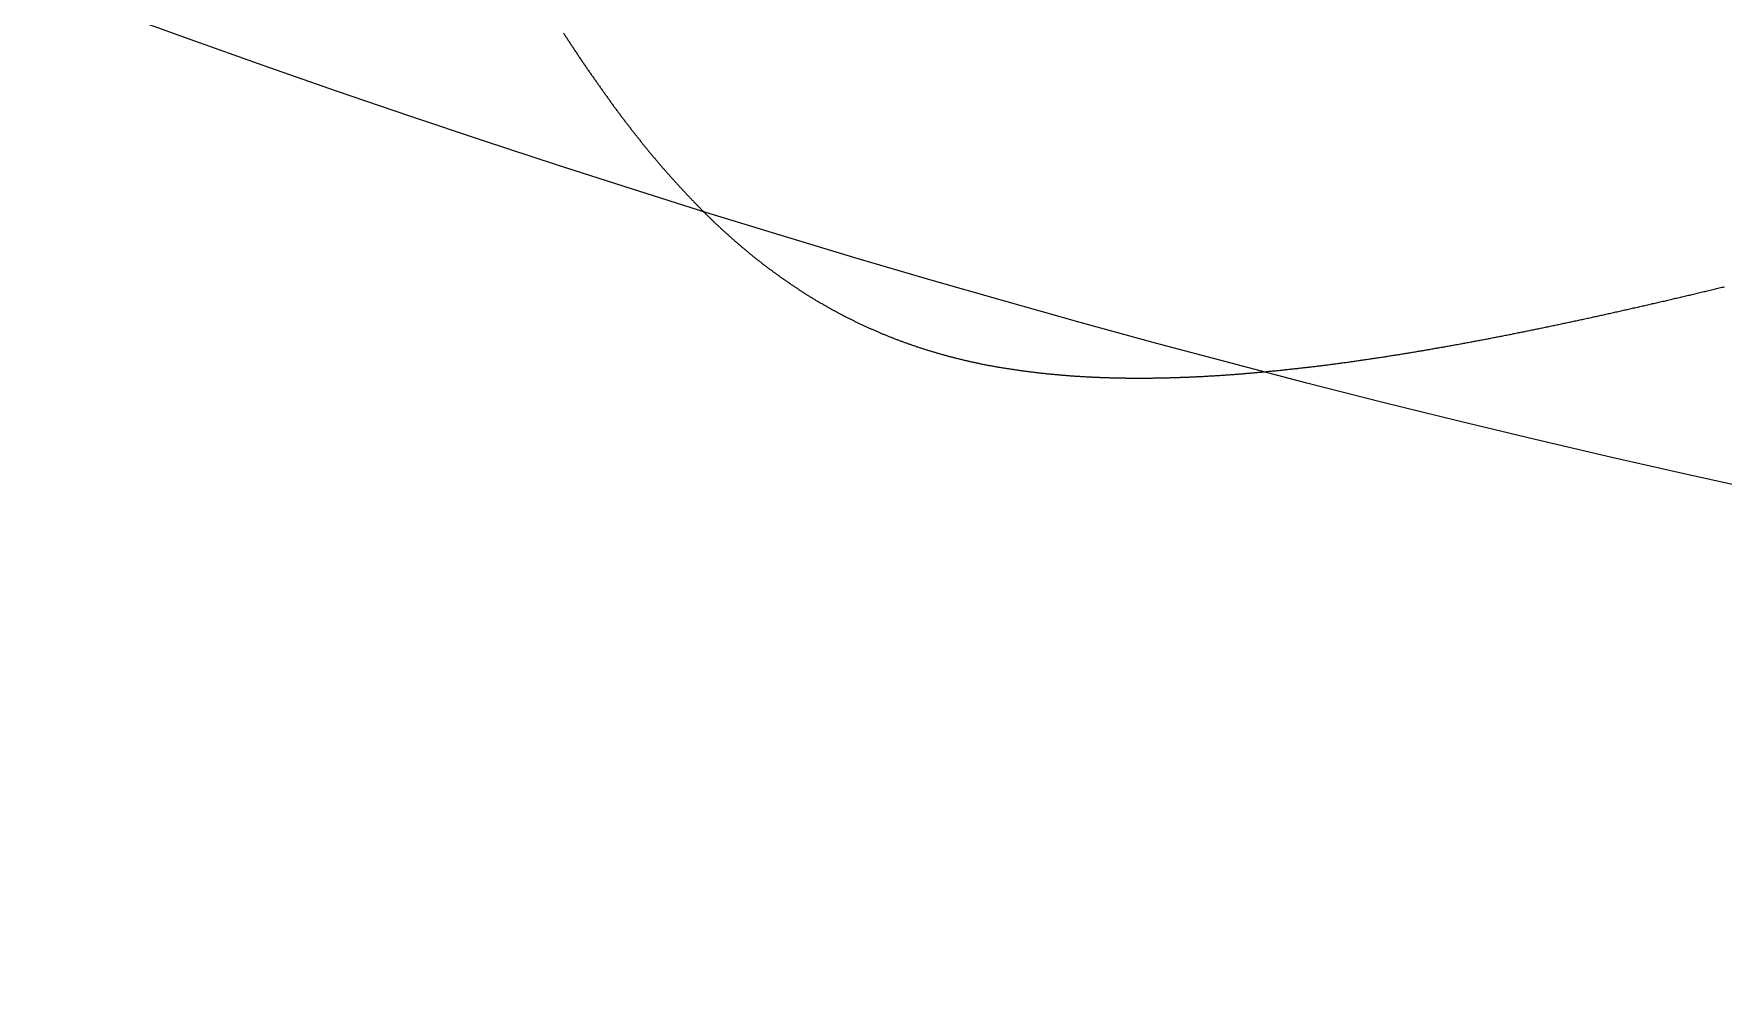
# Model space of a CAD drawing. Header units: millimetres. Extents: x 88 to 97873, y 32 to 55088.
# Drawn here: x 48939.779 to 48941.301, y 5107.377 to 5108.226 of the extents above; entities that cross this region are included whole.
import ezdxf

# ---------------------------------------------------------------- set-up
doc = ezdxf.new("R2010")
doc.units = ezdxf.units.MM
doc.header["$LTSCALE"] = 0.3

msp = doc.modelspace()

# ---------------------------------------------------------------- linework, layer by layer
msp.add_lwpolyline([(48940.2561, 5108.2262), (48940.2565, 5108.2255), (48940.257, 5108.2248), (48940.2575, 5108.224), (48940.2579, 5108.2233), (48940.2584, 5108.2226), (48940.2589, 5108.2219), (48940.2593, 5108.2212), (48940.2598, 5108.2205), (48940.2603, 5108.2197), (48940.2607, 5108.219), (48940.2612, 5108.2183), (48940.2617, 5108.2176), (48940.2621, 5108.2169), (48940.2626, 5108.2162), (48940.263, 5108.2155), (48940.2635, 5108.2148), (48940.264, 5108.2141), (48940.2645, 5108.2134), (48940.2649, 5108.2126), (48940.2654, 5108.2119), (48940.2659, 5108.2112), (48940.2663, 5108.2105), (48940.2668, 5108.2098), (48940.2673, 5108.2091), (48940.2677, 5108.2084), (48940.2682, 5108.2077), (48940.2687, 5108.207), (48940.2691, 5108.2063), (48940.2696, 5108.2056), (48940.2701, 5108.2049), (48940.2705, 5108.2042), (48940.271, 5108.2035), (48940.2715, 5108.2028), (48940.2719, 5108.2021), (48940.2724, 5108.2014), (48940.2729, 5108.2008), (48940.2733, 5108.2001), (48940.2738, 5108.1994), (48940.2743, 5108.1987), (48940.2747, 5108.198), (48940.2752, 5108.1973), (48940.2757, 5108.1966), (48940.2762, 5108.1959), (48940.2766, 5108.1952), (48940.2771, 5108.1945), (48940.2776, 5108.1939), (48940.278, 5108.1932), (48940.2785, 5108.1925), (48940.279, 5108.1918), (48940.2794, 5108.1911), (48940.2799, 5108.1904), (48940.2804, 5108.1898), (48940.2809, 5108.1891), (48940.2813, 5108.1884), (48940.2818, 5108.1877), (48940.2823, 5108.187), (48940.2827, 5108.1864), (48940.2832, 5108.1857), (48940.2837, 5108.185), (48940.2842, 5108.1843), (48940.2846, 5108.1837), (48940.2851, 5108.183), (48940.2856, 5108.1823), (48940.286, 5108.1816), (48940.2865, 5108.181), (48940.287, 5108.1803), (48940.2875, 5108.1796), (48940.2879, 5108.1789), (48940.2884, 5108.1783), (48940.2889, 5108.1776), (48940.2894, 5108.1769), (48940.2898, 5108.1763), (48940.2903, 5108.1756), (48940.2908, 5108.1749), (48940.2913, 5108.1743), (48940.2917, 5108.1736), (48940.2922, 5108.1729), (48940.2927, 5108.1723), (48940.2932, 5108.1716), (48940.2936, 5108.171), (48940.2941, 5108.1703), (48940.2946, 5108.1696), (48940.2951, 5108.169), (48940.2955, 5108.1683), (48940.296, 5108.1677), (48940.2965, 5108.167), (48940.297, 5108.1664), (48940.2974, 5108.1657), (48940.2979, 5108.1651), (48940.2984, 5108.1644), (48940.2989, 5108.1637), (48940.2993, 5108.1631), (48940.2998, 5108.1624), (48940.3003, 5108.1618), (48940.3008, 5108.1611), (48940.3012, 5108.1605), (48940.3017, 5108.1598), (48940.3022, 5108.1592), (48940.3027, 5108.1586), (48940.3032, 5108.1579), (48940.3036, 5108.1573), (48940.3041, 5108.1566), (48940.3046, 5108.156), (48940.3051, 5108.1553), (48940.3056, 5108.1547), (48940.306, 5108.154), (48940.3065, 5108.1534), (48940.307, 5108.1528), (48940.3075, 5108.1521), (48940.308, 5108.1515), (48940.3084, 5108.1509), (48940.3089, 5108.1502), (48940.3094, 5108.1496), (48940.3099, 5108.1489), (48940.3104, 5108.1483), (48940.3108, 5108.1477), (48940.3113, 5108.147), (48940.3118, 5108.1464), (48940.3123, 5108.1458), (48940.3128, 5108.1452), (48940.3132, 5108.1445), (48940.3137, 5108.1439), (48940.3142, 5108.1433), (48940.3147, 5108.1426), (48940.3152, 5108.142), (48940.3157, 5108.1414), (48940.3161, 5108.1408), (48940.3166, 5108.1401), (48940.3171, 5108.1395), (48940.3176, 5108.1389), (48940.3181, 5108.1383), (48940.3186, 5108.1377), (48940.3191, 5108.137), (48940.3195, 5108.1364), (48940.32, 5108.1358), (48940.3205, 5108.1352), (48940.321, 5108.1346), (48940.3215, 5108.1339), (48940.322, 5108.1333), (48940.3225, 5108.1327), (48940.3229, 5108.1321), (48940.3234, 5108.1315), (48940.3239, 5108.1309), (48940.3244, 5108.1303), (48940.3249, 5108.1297), (48940.3254, 5108.129), (48940.3259, 5108.1284), (48940.3264, 5108.1278), (48940.3268, 5108.1272), (48940.3273, 5108.1266), (48940.3278, 5108.126), (48940.3283, 5108.1254), (48940.3288, 5108.1248), (48940.3293, 5108.1242), (48940.3298, 5108.1236), (48940.3303, 5108.123), (48940.3308, 5108.1224), (48940.3313, 5108.1218), (48940.3317, 5108.1212), (48940.3322, 5108.1206), (48940.3327, 5108.12), (48940.3332, 5108.1194), (48940.3337, 5108.1188), (48940.3342, 5108.1182), (48940.3347, 5108.1176), (48940.3352, 5108.117), (48940.3357, 5108.1164), (48940.3362, 5108.1158), (48940.3367, 5108.1152), (48940.3372, 5108.1146), (48940.3377, 5108.114), (48940.3382, 5108.1135), (48940.3387, 5108.1129), (48940.3391, 5108.1123), (48940.3396, 5108.1117), (48940.3401, 5108.1111), (48940.3406, 5108.1105), (48940.3411, 5108.1099), (48940.3416, 5108.1094), (48940.3421, 5108.1088), (48940.3426, 5108.1082), (48940.3431, 5108.1076), (48940.3436, 5108.107), (48940.3441, 5108.1064), (48940.3446, 5108.1059), (48940.3451, 5108.1053), (48940.3456, 5108.1047), (48940.3461, 5108.1041), (48940.3466, 5108.1036), (48940.3471, 5108.103), (48940.3476, 5108.1024), (48940.3481, 5108.1018), (48940.3486, 5108.1013), (48940.3491, 5108.1007), (48940.3496, 5108.1001), (48940.3501, 5108.0995), (48940.3506, 5108.099), (48940.3511, 5108.0984), (48940.3516, 5108.0978), (48940.3521, 5108.0973), (48940.3526, 5108.0967), (48940.3531, 5108.0961), (48940.3536, 5108.0956), (48940.3541, 5108.095), (48940.3546, 5108.0945), (48940.3551, 5108.0939), (48940.3556, 5108.0933), (48940.3561, 5108.0928), (48940.3567, 5108.0922), (48940.3572, 5108.0916), (48940.3577, 5108.0911), (48940.3582, 5108.0905), (48940.3587, 5108.09), (48940.3592, 5108.0894), (48940.3597, 5108.0889), (48940.3602, 5108.0883), (48940.3607, 5108.0878), (48940.3612, 5108.0872), (48940.3617, 5108.0867), (48940.3622, 5108.0861), (48940.3627, 5108.0856), (48940.3632, 5108.085), (48940.3638, 5108.0845), (48940.3643, 5108.0839), (48940.3648, 5108.0834), (48940.3653, 5108.0828), (48940.3658, 5108.0823), (48940.3663, 5108.0817), (48940.3668, 5108.0812), (48940.3673, 5108.0806), (48940.3678, 5108.0801), (48940.3684, 5108.0796), (48940.3689, 5108.079), (48940.3694, 5108.0785), (48940.3699, 5108.0779), (48940.3704, 5108.0774), (48940.3709, 5108.0769), (48940.3714, 5108.0763), (48940.372, 5108.0758), (48940.3725, 5108.0753), (48940.373, 5108.0747), (48940.3735, 5108.0742), (48940.374, 5108.0737), (48940.3745, 5108.0731), (48940.375, 5108.0726), (48940.3756, 5108.0721), (48940.3761, 5108.0715), (48940.3766, 5108.071), (48940.3771, 5108.0705), (48940.3776, 5108.07), (48940.3782, 5108.0694), (48940.3787, 5108.0689), (48940.3792, 5108.0684), (48940.3797, 5108.0679), (48940.3802, 5108.0673), (48940.3808, 5108.0668), (48940.3813, 5108.0663), (48940.3818, 5108.0658), (48940.3823, 5108.0653), (48940.3828, 5108.0647), (48940.3834, 5108.0642), (48940.3839, 5108.0637), (48940.3844, 5108.0632), (48940.3849, 5108.0627), (48940.3855, 5108.0622), (48940.386, 5108.0616), (48940.3865, 5108.0611), (48940.387, 5108.0606), (48940.3876, 5108.0601), (48940.3881, 5108.0596), (48940.3886, 5108.0591), (48940.3891, 5108.0586), (48940.3897, 5108.0581), (48940.3902, 5108.0576), (48940.3907, 5108.0571), (48940.3912, 5108.0566), (48940.3918, 5108.0561), (48940.3923, 5108.0556), (48940.3928, 5108.055), (48940.3934, 5108.0545), (48940.3939, 5108.054), (48940.3944, 5108.0535), (48940.395, 5108.053), (48940.3955, 5108.0526), (48940.396, 5108.0521), (48940.3965, 5108.0516), (48940.3971, 5108.0511), (48940.3976, 5108.0506), (48940.3981, 5108.0501), (48940.3987, 5108.0496), (48940.3992, 5108.0491), (48940.3997, 5108.0486), (48940.4003, 5108.0481), (48940.4008, 5108.0476), (48940.4014, 5108.0471), (48940.4019, 5108.0466), (48940.4024, 5108.0462), (48940.403, 5108.0457), (48940.4035, 5108.0452), (48940.404, 5108.0447), (48940.4046, 5108.0442), (48940.4051, 5108.0437), (48940.4057, 5108.0432), (48940.4062, 5108.0428), (48940.4067, 5108.0423), (48940.4073, 5108.0418), (48940.4078, 5108.0413), (48940.4084, 5108.0409), (48940.4089, 5108.0404), (48940.4094, 5108.0399), (48940.41, 5108.0394), (48940.4105, 5108.0389), (48940.4111, 5108.0385), (48940.4116, 5108.038), (48940.4121, 5108.0375), (48940.4127, 5108.0371), (48940.4132, 5108.0366), (48940.4138, 5108.0361), (48940.4143, 5108.0357), (48940.4149, 5108.0352), (48940.4154, 5108.0347), (48940.416, 5108.0343), (48940.4165, 5108.0338), (48940.4171, 5108.0333), (48940.4176, 5108.0329), (48940.4182, 5108.0324), (48940.4187, 5108.0319), (48940.4193, 5108.0315), (48940.4198, 5108.031), (48940.4204, 5108.0306), (48940.4209, 5108.0301), (48940.4215, 5108.0296), (48940.422, 5108.0292), (48940.4226, 5108.0287), (48940.4231, 5108.0283), (48940.4237, 5108.0278), (48940.4242, 5108.0274), (48940.4248, 5108.0269), (48940.4253, 5108.0265), (48940.4259, 5108.026), (48940.4264, 5108.0256), (48940.427, 5108.0251), (48940.4275, 5108.0247), (48940.4281, 5108.0242), (48940.4287, 5108.0238), (48940.4292, 5108.0233), (48940.4298, 5108.0229), (48940.4303, 5108.0224), (48940.4309, 5108.022), (48940.4315, 5108.0216), (48940.432, 5108.0211), (48940.4326, 5108.0207), (48940.4331, 5108.0202), (48940.4337, 5108.0198), (48940.4343, 5108.0194), (48940.4348, 5108.0189), (48940.4354, 5108.0185), (48940.4359, 5108.0181), (48940.4365, 5108.0176), (48940.4371, 5108.0172), (48940.4376, 5108.0168), (48940.4382, 5108.0163), (48940.4388, 5108.0159), (48940.4393, 5108.0155), (48940.4399, 5108.015), (48940.4405, 5108.0146), (48940.441, 5108.0142), (48940.4416, 5108.0137), (48940.4422, 5108.0133), (48940.4427, 5108.0129), (48940.4433, 5108.0125), (48940.4439, 5108.0121), (48940.4444, 5108.0116), (48940.445, 5108.0112), (48940.4456, 5108.0108), (48940.4462, 5108.0104), (48940.4467, 5108.01), (48940.4473, 5108.0095), (48940.4479, 5108.0091), (48940.4484, 5108.0087), (48940.449, 5108.0083), (48940.4496, 5108.0079), (48940.4502, 5108.0075), (48940.4507, 5108.007), (48940.4513, 5108.0066), (48940.4519, 5108.0062), (48940.4525, 5108.0058), (48940.4531, 5108.0054), (48940.4536, 5108.005), (48940.4542, 5108.0046), (48940.4548, 5108.0042), (48940.4554, 5108.0038), (48940.4559, 5108.0034), (48940.4565, 5108.003), (48940.4571, 5108.0026), (48940.4577, 5108.0022), (48940.4583, 5108.0018), (48940.4589, 5108.0014), (48940.4594, 5108.001), (48940.46, 5108.0006), (48940.4606, 5108.0002), (48940.4612, 5107.9998), (48940.4618, 5107.9994), (48940.4624, 5107.999), (48940.4629, 5107.9986), (48940.4635, 5107.9982), (48940.4641, 5107.9978), (48940.4647, 5107.9974), (48940.4653, 5107.997), (48940.4659, 5107.9966), (48940.4665, 5107.9963), (48940.4671, 5107.9959), (48940.4677, 5107.9955), (48940.4682, 5107.9951), (48940.4688, 5107.9947), (48940.4694, 5107.9943), (48940.47, 5107.9939), (48940.4706, 5107.9936), (48940.4712, 5107.9932), (48940.4718, 5107.9928), (48940.4724, 5107.9924), (48940.473, 5107.992), (48940.4736, 5107.9917), (48940.4742, 5107.9913), (48940.4748, 5107.9909), (48940.4754, 5107.9905), (48940.476, 5107.9902), (48940.4766, 5107.9898), (48940.4772, 5107.9894), (48940.4778, 5107.989), (48940.4784, 5107.9887), (48940.479, 5107.9883), (48940.4796, 5107.9879), (48940.4802, 5107.9876), (48940.4808, 5107.9872), (48940.4814, 5107.9868), (48940.482, 5107.9865), (48940.4826, 5107.9861), (48940.4832, 5107.9857), (48940.4838, 5107.9854), (48940.4844, 5107.985), (48940.485, 5107.9847), (48940.4856, 5107.9843), (48940.4862, 5107.9839), (48940.4868, 5107.9836), (48940.4874, 5107.9832), (48940.488, 5107.9829), (48940.4887, 5107.9825), (48940.4893, 5107.9822), (48940.4899, 5107.9818), (48940.4905, 5107.9815), (48940.4911, 5107.9811), (48940.4917, 5107.9808), (48940.4923, 5107.9804), (48940.4929, 5107.9801), (48940.4936, 5107.9797), (48940.4942, 5107.9794), (48940.4948, 5107.979), (48940.4954, 5107.9787), (48940.496, 5107.9783), (48940.4966, 5107.978), (48940.4973, 5107.9776), (48940.4979, 5107.9773), (48940.4985, 5107.977), (48940.4991, 5107.9766), (48940.4997, 5107.9763), (48940.5003, 5107.9759), (48940.501, 5107.9756), (48940.5016, 5107.9753), (48940.5022, 5107.9749), (48940.5028, 5107.9746), (48940.5035, 5107.9743), (48940.5041, 5107.9739), (48940.5047, 5107.9736), (48940.5053, 5107.9733), (48940.506, 5107.9729), (48940.5066, 5107.9726), (48940.5072, 5107.9723), (48940.5078, 5107.972), (48940.5085, 5107.9716), (48940.5091, 5107.9713), (48940.5097, 5107.971), (48940.5104, 5107.9707), (48940.511, 5107.9703), (48940.5116, 5107.97), (48940.5123, 5107.9697), (48940.5129, 5107.9694), (48940.5135, 5107.9691), (48940.5142, 5107.9687), (48940.5148, 5107.9684), (48940.5154, 5107.9681), (48940.5161, 5107.9678), (48940.5167, 5107.9675), (48940.5173, 5107.9672), (48940.518, 5107.9669), (48940.5186, 5107.9665), (48940.5192, 5107.9662), (48940.5199, 5107.9659), (48940.5205, 5107.9656), (48940.5212, 5107.9653), (48940.5218, 5107.965), (48940.5224, 5107.9647), (48940.5231, 5107.9644), (48940.5237, 5107.9641), (48940.5244, 5107.9638), (48940.525, 5107.9635), (48940.5257, 5107.9632), (48940.5263, 5107.9629), (48940.527, 5107.9626), (48940.5276, 5107.9623), (48940.5283, 5107.962), (48940.5289, 5107.9617), (48940.5296, 5107.9614), (48940.5302, 5107.9611), (48940.5309, 5107.9608), (48940.5315, 5107.9605), (48940.5322, 5107.9602), (48940.5328, 5107.9599), (48940.5335, 5107.9596), (48940.5341, 5107.9594), (48940.5348, 5107.9591), (48940.5354, 5107.9588), (48940.5361, 5107.9585), (48940.5367, 5107.9582), (48940.5374, 5107.9579), (48940.538, 5107.9576), (48940.5387, 5107.9574), (48940.5394, 5107.9571), (48940.54, 5107.9568), (48940.5407, 5107.9565), (48940.5413, 5107.9562), (48940.542, 5107.956), (48940.5427, 5107.9557), (48940.5433, 5107.9554), (48940.544, 5107.9551), (48940.5447, 5107.9549), (48940.5453, 5107.9546), (48940.546, 5107.9543), (48940.5467, 5107.954), (48940.5473, 5107.9538), (48940.548, 5107.9535), (48940.5487, 5107.9532), (48940.5493, 5107.953), (48940.55, 5107.9527), (48940.5507, 5107.9524), (48940.5513, 5107.9522), (48940.552, 5107.9519), (48940.5527, 5107.9516), (48940.5533, 5107.9514), (48940.554, 5107.9511), (48940.5547, 5107.9509), (48940.5554, 5107.9506), (48940.556, 5107.9503), (48940.5567, 5107.9501), (48940.5574, 5107.9498), (48940.5581, 5107.9496), (48940.5588, 5107.9493), (48940.5594, 5107.9491), (48940.5601, 5107.9488), (48940.5608, 5107.9486), (48940.5615, 5107.9483), (48940.5622, 5107.9481), (48940.5628, 5107.9478), (48940.5635, 5107.9476), (48940.5642, 5107.9473), (48940.5649, 5107.9471), (48940.5656, 5107.9468), (48940.5663, 5107.9466), (48940.5669, 5107.9463), (48940.5676, 5107.9461), (48940.5683, 5107.9459), (48940.569, 5107.9456), (48940.5697, 5107.9454), (48940.5704, 5107.9451), (48940.5711, 5107.9449), (48940.5718, 5107.9447), (48940.5725, 5107.9444), (48940.5732, 5107.9442), (48940.5738, 5107.944), (48940.5745, 5107.9437), (48940.5752, 5107.9435), (48940.5759, 5107.9433), (48940.5766, 5107.943), (48940.5773, 5107.9428), (48940.578, 5107.9426), (48940.5787, 5107.9424), (48940.5794, 5107.9421), (48940.5801, 5107.9419), (48940.5808, 5107.9417), (48940.5815, 5107.9415), (48940.5822, 5107.9412), (48940.5829, 5107.941), (48940.5836, 5107.9408), (48940.5843, 5107.9406), (48940.585, 5107.9404), (48940.5857, 5107.9402), (48940.5865, 5107.9399), (48940.5872, 5107.9397), (48940.5879, 5107.9395), (48940.5886, 5107.9393), (48940.5893, 5107.9391), (48940.59, 5107.9389), (48940.5907, 5107.9387), (48940.5914, 5107.9385), (48940.5921, 5107.9382), (48940.5928, 5107.938), (48940.5936, 5107.9378), (48940.5943, 5107.9376), (48940.595, 5107.9374), (48940.5957, 5107.9372), (48940.5964, 5107.937), (48940.5971, 5107.9368), (48940.5979, 5107.9366), (48940.5986, 5107.9364), (48940.5993, 5107.9362), (48940.6, 5107.936), (48940.6007, 5107.9358), (48940.6015, 5107.9356), (48940.6022, 5107.9354), (48940.6029, 5107.9352), (48940.6036, 5107.935), (48940.6044, 5107.9349), (48940.6051, 5107.9347), (48940.6058, 5107.9345), (48940.6065, 5107.9343), (48940.6073, 5107.9341), (48940.608, 5107.9339), (48940.6087, 5107.9337), (48940.6095, 5107.9335), (48940.6102, 5107.9334), (48940.6109, 5107.9332), (48940.6117, 5107.933), (48940.6124, 5107.9328), (48940.6131, 5107.9326), (48940.6139, 5107.9324), (48940.6146, 5107.9323), (48940.6153, 5107.9321), (48940.6161, 5107.9319), (48940.6168, 5107.9317), (48940.6175, 5107.9316), (48940.6183, 5107.9314), (48940.619, 5107.9312), (48940.6198, 5107.9311), (48940.6205, 5107.9309), (48940.6213, 5107.9307), (48940.622, 5107.9305), (48940.6227, 5107.9304), (48940.6235, 5107.9302), (48940.6242, 5107.93), (48940.625, 5107.9299), (48940.6257, 5107.9297), (48940.6265, 5107.9296), (48940.6272, 5107.9294), (48940.628, 5107.9292), (48940.6287, 5107.9291), (48940.6295, 5107.9289), (48940.6302, 5107.9288), (48940.631, 5107.9286), (48940.6317, 5107.9284), (48940.6325, 5107.9283), (48940.6332, 5107.9281), (48940.634, 5107.928), (48940.6348, 5107.9278), (48940.6355, 5107.9277), (48940.6363, 5107.9275), (48940.637, 5107.9274), (48940.6378, 5107.9272), (48940.6386, 5107.9271), (48940.6393, 5107.9269), (48940.6401, 5107.9268), (48940.6408, 5107.9267), (48940.6416, 5107.9265), (48940.6424, 5107.9264), (48940.6431, 5107.9262), (48940.6439, 5107.9261), (48940.6447, 5107.926), (48940.6454, 5107.9258), (48940.6462, 5107.9257), (48940.647, 5107.9255), (48940.6478, 5107.9254), (48940.6485, 5107.9253), (48940.6493, 5107.9251), (48940.6501, 5107.925), (48940.6508, 5107.9249), (48940.6516, 5107.9247), (48940.6524, 5107.9246), (48940.6532, 5107.9245), (48940.6539, 5107.9244), (48940.6547, 5107.9242), (48940.6555, 5107.9241), (48940.6563, 5107.924), (48940.6571, 5107.9239), (48940.6578, 5107.9237), (48940.6586, 5107.9236), (48940.6594, 5107.9235), (48940.6602, 5107.9234), (48940.661, 5107.9233), (48940.6617, 5107.9231), (48940.6625, 5107.923), (48940.6633, 5107.9229), (48940.6641, 5107.9228), (48940.6649, 5107.9227), (48940.6657, 5107.9226), (48940.6665, 5107.9224), (48940.6673, 5107.9223), (48940.6681, 5107.9222), (48940.6688, 5107.9221), (48940.6696, 5107.922), (48940.6704, 5107.9219), (48940.6712, 5107.9218), (48940.672, 5107.9217), (48940.6728, 5107.9216), (48940.6736, 5107.9215), (48940.6744, 5107.9214), (48940.6752, 5107.9213), (48940.676, 5107.9212), (48940.6768, 5107.9211), (48940.6776, 5107.921), (48940.6784, 5107.9209), (48940.6792, 5107.9208), (48940.68, 5107.9207), (48940.6808, 5107.9206), (48940.6816, 5107.9205), (48940.6824, 5107.9204), (48940.6832, 5107.9203), (48940.684, 5107.9202), (48940.6848, 5107.9201), (48940.6856, 5107.92), (48940.6864, 5107.9199), (48940.6872, 5107.9198), (48940.6881, 5107.9198), (48940.6889, 5107.9197), (48940.6897, 5107.9196), (48940.6905, 5107.9195), (48940.6913, 5107.9194), (48940.6921, 5107.9193), (48940.6929, 5107.9192), (48940.6937, 5107.9192), (48940.6946, 5107.9191), (48940.6954, 5107.919), (48940.6962, 5107.9189), (48940.697, 5107.9188), (48940.6978, 5107.9188), (48940.6986, 5107.9187), (48940.6995, 5107.9186), (48940.7003, 5107.9185), (48940.7011, 5107.9185), (48940.7019, 5107.9184), (48940.7027, 5107.9183), (48940.7036, 5107.9183), (48940.7044, 5107.9182), (48940.7052, 5107.9181), (48940.706, 5107.918), (48940.7069, 5107.918), (48940.7077, 5107.9179), (48940.7085, 5107.9179), (48940.7094, 5107.9178), (48940.7102, 5107.9177), (48940.711, 5107.9177), (48940.7118, 5107.9176), (48940.7127, 5107.9175), (48940.7135, 5107.9175), (48940.7143, 5107.9174), (48940.7152, 5107.9174), (48940.716, 5107.9173), (48940.7168, 5107.9172), (48940.7177, 5107.9172), (48940.7185, 5107.9171), (48940.7193, 5107.9171), (48940.7202, 5107.917), (48940.721, 5107.917), (48940.7219, 5107.9169), (48940.7227, 5107.9169), (48940.7235, 5107.9168), (48940.7244, 5107.9168), (48940.7252, 5107.9167), (48940.7261, 5107.9167), (48940.7269, 5107.9166), (48940.7278, 5107.9166), (48940.7286, 5107.9165), (48940.7295, 5107.9165), (48940.7303, 5107.9165), (48940.7311, 5107.9164), (48940.732, 5107.9164), (48940.7328, 5107.9163), (48940.7337, 5107.9163), (48940.7345, 5107.9162), (48940.7354, 5107.9162), (48940.7362, 5107.9162), (48940.7371, 5107.9161), (48940.7379, 5107.9161), (48940.7388, 5107.9161), (48940.7397, 5107.916), (48940.7405, 5107.916), (48940.7414, 5107.916), (48940.7422, 5107.9159), (48940.7431, 5107.9159), (48940.7439, 5107.9159), (48940.7448, 5107.9159), (48940.7457, 5107.9158), (48940.7465, 5107.9158), (48940.7474, 5107.9158), (48940.7482, 5107.9157), (48940.7491, 5107.9157), (48940.75, 5107.9157), (48940.7508, 5107.9157), (48940.7517, 5107.9157), (48940.7526, 5107.9156), (48940.7534, 5107.9156), (48940.7543, 5107.9156), (48940.7552, 5107.9156), (48940.756, 5107.9156), (48940.7569, 5107.9155), (48940.7578, 5107.9155), (48940.7586, 5107.9155), (48940.7595, 5107.9155), (48940.7604, 5107.9155), (48940.7612, 5107.9155), (48940.7621, 5107.9155), (48940.763, 5107.9154), (48940.7639, 5107.9154), (48940.7647, 5107.9154), (48940.7656, 5107.9154), (48940.7665, 5107.9154), (48940.7674, 5107.9154), (48940.7682, 5107.9154), (48940.7691, 5107.9154), (48940.77, 5107.9154), (48940.7709, 5107.9154), (48940.7718, 5107.9154), (48940.7726, 5107.9154), (48940.7735, 5107.9154), (48940.7744, 5107.9154), (48940.7753, 5107.9154), (48940.7762, 5107.9154), (48940.7771, 5107.9154), (48940.778, 5107.9154), (48940.7788, 5107.9154), (48940.7797, 5107.9154), (48940.7806, 5107.9154), (48940.7815, 5107.9154), (48940.7824, 5107.9154), (48940.7833, 5107.9154), (48940.7842, 5107.9154), (48940.7851, 5107.9154), (48940.7859, 5107.9154), (48940.7868, 5107.9154), (48940.7877, 5107.9155), (48940.7886, 5107.9155), (48940.7895, 5107.9155), (48940.7904, 5107.9155), (48940.7913, 5107.9155), (48940.7922, 5107.9155), (48940.7931, 5107.9155), (48940.794, 5107.9156), (48940.7949, 5107.9156), (48940.7958, 5107.9156), (48940.7967, 5107.9156), (48940.7976, 5107.9156), (48940.7985, 5107.9156), (48940.7994, 5107.9157), (48940.8003, 5107.9157), (48940.8012, 5107.9157), (48940.8021, 5107.9157), (48940.803, 5107.9158), (48940.8039, 5107.9158), (48940.8048, 5107.9158), (48940.8057, 5107.9158), (48940.8066, 5107.9159), (48940.8076, 5107.9159), (48940.8085, 5107.9159), (48940.8094, 5107.916), (48940.8103, 5107.916), (48940.8112, 5107.916), (48940.8121, 5107.9161), (48940.813, 5107.9161), (48940.8139, 5107.9161), (48940.8148, 5107.9162), (48940.8158, 5107.9162), (48940.8167, 5107.9162), (48940.8176, 5107.9163), (48940.8185, 5107.9163), (48940.8194, 5107.9163), (48940.8203, 5107.9164), (48940.8212, 5107.9164), (48940.8222, 5107.9165), (48940.8231, 5107.9165), (48940.824, 5107.9165), (48940.8249, 5107.9166), (48940.8258, 5107.9166), (48940.8268, 5107.9167), (48940.8277, 5107.9167), (48940.8286, 5107.9168), (48940.8295, 5107.9168), (48940.8305, 5107.9169), (48940.8314, 5107.9169), (48940.8323, 5107.9169), (48940.8332, 5107.917), (48940.8342, 5107.917), (48940.8351, 5107.9171), (48940.836, 5107.9172), (48940.837, 5107.9172), (48940.8379, 5107.9173), (48940.8388, 5107.9173), (48940.8397, 5107.9174), (48940.8407, 5107.9174), (48940.8416, 5107.9175), (48940.8425, 5107.9175), (48940.8435, 5107.9176), (48940.8444, 5107.9176), (48940.8453, 5107.9177), (48940.8463, 5107.9178), (48940.8472, 5107.9178), (48940.8482, 5107.9179), (48940.8491, 5107.918), (48940.85, 5107.918), (48940.851, 5107.9181), (48940.8519, 5107.9181), (48940.8529, 5107.9182), (48940.8538, 5107.9183), (48940.8547, 5107.9183), (48940.8557, 5107.9184), (48940.8566, 5107.9185), (48940.8576, 5107.9185), (48940.8585, 5107.9186), (48940.8595, 5107.9187), (48940.8604, 5107.9187), (48940.8613, 5107.9188), (48940.8623, 5107.9189), (48940.8632, 5107.919), (48940.8642, 5107.919), (48940.8651, 5107.9191), (48940.8661, 5107.9192), (48940.867, 5107.9193), (48940.868, 5107.9193), (48940.8689, 5107.9194), (48940.8699, 5107.9195), (48940.8708, 5107.9196), (48940.8718, 5107.9197), (48940.8727, 5107.9197), (48940.8737, 5107.9198), (48940.8747, 5107.9199), (48940.8756, 5107.92), (48940.8766, 5107.9201), (48940.8775, 5107.9201), (48940.8785, 5107.9202), (48940.8794, 5107.9203), (48940.8804, 5107.9204), (48940.8814, 5107.9205), (48940.8823, 5107.9206), (48940.8833, 5107.9207), (48940.8842, 5107.9207), (48940.8852, 5107.9208), (48940.8862, 5107.9209), (48940.8871, 5107.921), (48940.8881, 5107.9211), (48940.8891, 5107.9212), (48940.89, 5107.9213), (48940.891, 5107.9214), (48940.892, 5107.9215), (48940.8929, 5107.9216), (48940.8939, 5107.9217), (48940.8949, 5107.9218), (48940.8958, 5107.9218), (48940.8968, 5107.9219), (48940.8978, 5107.922), (48940.8987, 5107.9221), (48940.8997, 5107.9222), (48940.9007, 5107.9223), (48940.9017, 5107.9224), (48940.9026, 5107.9225), (48940.9036, 5107.9226), (48940.9046, 5107.9227), (48940.9056, 5107.9228), (48940.9065, 5107.923), (48940.9075, 5107.9231), (48940.9085, 5107.9232), (48940.9095, 5107.9233), (48940.9104, 5107.9234), (48940.9114, 5107.9235), (48940.9124, 5107.9236), (48940.9134, 5107.9237), (48940.9144, 5107.9238), (48940.9153, 5107.9239), (48940.9163, 5107.924), (48940.9173, 5107.9241), (48940.9183, 5107.9242), (48940.9193, 5107.9244), (48940.9203, 5107.9245), (48940.9212, 5107.9246), (48940.9222, 5107.9247), (48940.9232, 5107.9248), (48940.9242, 5107.9249), (48940.9252, 5107.925), (48940.9262, 5107.9252), (48940.9272, 5107.9253), (48940.9281, 5107.9254), (48940.9291, 5107.9255), (48940.9301, 5107.9256), (48940.9311, 5107.9258), (48940.9321, 5107.9259), (48940.9331, 5107.926), (48940.9341, 5107.9261), (48940.9351, 5107.9262), (48940.9361, 5107.9264), (48940.9371, 5107.9265), (48940.9381, 5107.9266), (48940.9391, 5107.9267), (48940.9401, 5107.9269), (48940.9411, 5107.927), (48940.9421, 5107.9271), (48940.9431, 5107.9272), (48940.9441, 5107.9274), (48940.9451, 5107.9275), (48940.9461, 5107.9276), (48940.9471, 5107.9278), (48940.9481, 5107.9279), (48940.9491, 5107.928), (48940.9501, 5107.9282), (48940.9511, 5107.9283), (48940.9521, 5107.9284), (48940.9531, 5107.9285), (48940.9541, 5107.9287), (48940.9551, 5107.9288), (48940.9561, 5107.929), (48940.9571, 5107.9291), (48940.9581, 5107.9292), (48940.9591, 5107.9294), (48940.9601, 5107.9295), (48940.9611, 5107.9296), (48940.9621, 5107.9298), (48940.9632, 5107.9299), (48940.9642, 5107.9301), (48940.9652, 5107.9302), (48940.9662, 5107.9303), (48940.9672, 5107.9305), (48940.9682, 5107.9306), (48940.9692, 5107.9308), (48940.9702, 5107.9309), (48940.9713, 5107.9311), (48940.9723, 5107.9312), (48940.9733, 5107.9314), (48940.9743, 5107.9315), (48940.9753, 5107.9316), (48940.9763, 5107.9318), (48940.9774, 5107.9319), (48940.9784, 5107.9321), (48940.9794, 5107.9322), (48940.9804, 5107.9324), (48940.9814, 5107.9325), (48940.9825, 5107.9327), (48940.9835, 5107.9328), (48940.9845, 5107.933), (48940.9855, 5107.9331), (48940.9866, 5107.9333), (48940.9876, 5107.9335), (48940.9886, 5107.9336), (48940.9896, 5107.9338), (48940.9907, 5107.9339), (48940.9917, 5107.9341), (48940.9927, 5107.9342), (48940.9937, 5107.9344), (48940.9948, 5107.9346), (48940.9958, 5107.9347), (48940.9968, 5107.9349), (48940.9978, 5107.935), (48940.9989, 5107.9352), (48940.9999, 5107.9354), (48941.0009, 5107.9355), (48941.002, 5107.9357), (48941.003, 5107.9358), (48941.004, 5107.936), (48941.0051, 5107.9362), (48941.0061, 5107.9363), (48941.0071, 5107.9365), (48941.0082, 5107.9367), (48941.0092, 5107.9368), (48941.0103, 5107.937), (48941.0113, 5107.9372), (48941.0123, 5107.9373), (48941.0134, 5107.9375), (48941.0144, 5107.9377), (48941.0154, 5107.9378), (48941.0165, 5107.938), (48941.0175, 5107.9382), (48941.0186, 5107.9383), (48941.0196, 5107.9385), (48941.0207, 5107.9387), (48941.0217, 5107.9389), (48941.0227, 5107.939), (48941.0238, 5107.9392), (48941.0248, 5107.9394), (48941.0259, 5107.9396), (48941.0269, 5107.9397), (48941.028, 5107.9399), (48941.029, 5107.9401), (48941.0301, 5107.9403), (48941.0311, 5107.9404), (48941.0322, 5107.9406), (48941.0332, 5107.9408), (48941.0343, 5107.941), (48941.0353, 5107.9412), (48941.0364, 5107.9413), (48941.0374, 5107.9415), (48941.0385, 5107.9417), (48941.0395, 5107.9419), (48941.0406, 5107.9421), (48941.0416, 5107.9423), (48941.0427, 5107.9424), (48941.0437, 5107.9426), (48941.0448, 5107.9428), (48941.0458, 5107.943), (48941.0469, 5107.9432), (48941.048, 5107.9434), (48941.049, 5107.9436), (48941.0501, 5107.9437), (48941.0511, 5107.9439), (48941.0522, 5107.9441), (48941.0532, 5107.9443), (48941.0543, 5107.9445), (48941.0554, 5107.9447), (48941.0564, 5107.9449), (48941.0575, 5107.9451), (48941.0585, 5107.9453), (48941.0596, 5107.9455), (48941.0607, 5107.9456), (48941.0617, 5107.9458), (48941.0628, 5107.946), (48941.0639, 5107.9462), (48941.0649, 5107.9464), (48941.066, 5107.9466), (48941.0671, 5107.9468), (48941.0681, 5107.947), (48941.0692, 5107.9472), (48941.0703, 5107.9474), (48941.0713, 5107.9476), (48941.0724, 5107.9478), (48941.0735, 5107.948), (48941.0745, 5107.9482), (48941.0756, 5107.9484), (48941.0767, 5107.9486), (48941.0778, 5107.9488), (48941.0788, 5107.949), (48941.0799, 5107.9492), (48941.081, 5107.9494), (48941.0821, 5107.9496), (48941.0831, 5107.9498), (48941.0842, 5107.95), (48941.0853, 5107.9502), (48941.0864, 5107.9504), (48941.0874, 5107.9506), (48941.0885, 5107.9508), (48941.0896, 5107.951), (48941.0907, 5107.9512), (48941.0917, 5107.9515), (48941.0928, 5107.9517), (48941.0939, 5107.9519), (48941.095, 5107.9521), (48941.0961, 5107.9523), (48941.0971, 5107.9525), (48941.0982, 5107.9527), (48941.0993, 5107.9529), (48941.1004, 5107.9531), (48941.1015, 5107.9533), (48941.1026, 5107.9536), (48941.1036, 5107.9538), (48941.1047, 5107.954), (48941.1058, 5107.9542), (48941.1069, 5107.9544), (48941.108, 5107.9546), (48941.1091, 5107.9548), (48941.1102, 5107.9551), (48941.1113, 5107.9553), (48941.1123, 5107.9555), (48941.1134, 5107.9557), (48941.1145, 5107.9559), (48941.1156, 5107.9561), (48941.1167, 5107.9564), (48941.1178, 5107.9566), (48941.1189, 5107.9568), (48941.12, 5107.957), (48941.1211, 5107.9572), (48941.1222, 5107.9575), (48941.1233, 5107.9577), (48941.1244, 5107.9579), (48941.1254, 5107.9581), (48941.1265, 5107.9583), (48941.1276, 5107.9586), (48941.1287, 5107.9588), (48941.1298, 5107.959), (48941.1309, 5107.9592), (48941.132, 5107.9595), (48941.1331, 5107.9597), (48941.1342, 5107.9599), (48941.1353, 5107.9601), (48941.1364, 5107.9604), (48941.1375, 5107.9606), (48941.1386, 5107.9608), (48941.1397, 5107.961), (48941.1408, 5107.9613), (48941.1419, 5107.9615), (48941.143, 5107.9617), (48941.1441, 5107.962), (48941.1452, 5107.9622), (48941.1463, 5107.9624), (48941.1474, 5107.9627), (48941.1486, 5107.9629), (48941.1497, 5107.9631), (48941.1508, 5107.9633), (48941.1519, 5107.9636), (48941.153, 5107.9638), (48941.1541, 5107.964), (48941.1552, 5107.9643), (48941.1563, 5107.9645), (48941.1574, 5107.9648), (48941.1585, 5107.965), (48941.1596, 5107.9652), (48941.1607, 5107.9655), (48941.1619, 5107.9657), (48941.163, 5107.9659), (48941.1641, 5107.9662), (48941.1652, 5107.9664), (48941.1663, 5107.9666), (48941.1674, 5107.9669), (48941.1685, 5107.9671), (48941.1697, 5107.9674), (48941.1708, 5107.9676), (48941.1719, 5107.9678), (48941.173, 5107.9681), (48941.1741, 5107.9683), (48941.1752, 5107.9686), (48941.1764, 5107.9688), (48941.1775, 5107.9691), (48941.1786, 5107.9693), (48941.1797, 5107.9695), (48941.1808, 5107.9698), (48941.1819, 5107.97), (48941.1831, 5107.9703), (48941.1842, 5107.9705), (48941.1853, 5107.9708), (48941.1864, 5107.971), (48941.1876, 5107.9713), (48941.1887, 5107.9715), (48941.1898, 5107.9717), (48941.1909, 5107.972), (48941.192, 5107.9722), (48941.1932, 5107.9725), (48941.1943, 5107.9727), (48941.1954, 5107.973), (48941.1966, 5107.9732), (48941.1977, 5107.9735), (48941.1988, 5107.9737), (48941.1999, 5107.974), (48941.2011, 5107.9742), (48941.2022, 5107.9745), (48941.2033, 5107.9747), (48941.2044, 5107.975), (48941.2056, 5107.9752), (48941.2067, 5107.9755), (48941.2078, 5107.9757), (48941.209, 5107.976), (48941.2101, 5107.9763), (48941.2112, 5107.9765), (48941.2124, 5107.9768), (48941.2135, 5107.977), (48941.2146, 5107.9773), (48941.2158, 5107.9775), (48941.2169, 5107.9778), (48941.218, 5107.978), (48941.2192, 5107.9783), (48941.2203, 5107.9786), (48941.2215, 5107.9788), (48941.2226, 5107.9791), (48941.2237, 5107.9793), (48941.2249, 5107.9796), (48941.226, 5107.9799), (48941.2271, 5107.9801), (48941.2283, 5107.9804), (48941.2294, 5107.9806), (48941.2306, 5107.9809), (48941.2317, 5107.9812), (48941.2328, 5107.9814), (48941.234, 5107.9817), (48941.2351, 5107.9819), (48941.2363, 5107.9822), (48941.2374, 5107.9825), (48941.2386, 5107.9827), (48941.2397, 5107.983), (48941.2408, 5107.9833), (48941.242, 5107.9835), (48941.2431, 5107.9838), (48941.2443, 5107.984), (48941.2454, 5107.9843), (48941.2466, 5107.9846), (48941.2477, 5107.9848), (48941.2489, 5107.9851), (48941.25, 5107.9854), (48941.2512, 5107.9856), (48941.2523, 5107.9859), (48941.2535, 5107.9862), (48941.2546, 5107.9864), (48941.2558, 5107.9867), (48941.2569, 5107.987), (48941.2581, 5107.9873), (48941.2592, 5107.9875), (48941.2604, 5107.9878), (48941.2615, 5107.9881), (48941.2627, 5107.9883), (48941.2638, 5107.9886), (48941.265, 5107.9889), (48941.2661, 5107.9891), (48941.2673, 5107.9894), (48941.2685, 5107.9897), (48941.2696, 5107.99), (48941.2708, 5107.9902), (48941.2719, 5107.9905), (48941.2731, 5107.9908), (48941.2742, 5107.9911), (48941.2754, 5107.9913), (48941.2766, 5107.9916), (48941.2777, 5107.9919), (48941.2789, 5107.9922), (48941.28, 5107.9924), (48941.2812, 5107.9927), (48941.2823, 5107.993), (48941.2835, 5107.9933), (48941.2847, 5107.9935), (48941.2858, 5107.9938), (48941.287, 5107.9941), (48941.2882, 5107.9944), (48941.2893, 5107.9946), (48941.2905, 5107.9949), (48941.2916, 5107.9952), (48941.2928, 5107.9955), (48941.294, 5107.9958), (48941.2951, 5107.996), (48941.2963, 5107.9963), (48941.2975, 5107.9966), (48941.2986, 5107.9969), (48941.2998, 5107.9972), (48941.301, 5107.9974), (48941.3021, 5107.9977)])
for radius in [18.5479, 14.363, 11.4141]:
    msp.add_circle((48943.7784, 5118.9657), radius)

doc.saveas('drawing.dxf')
